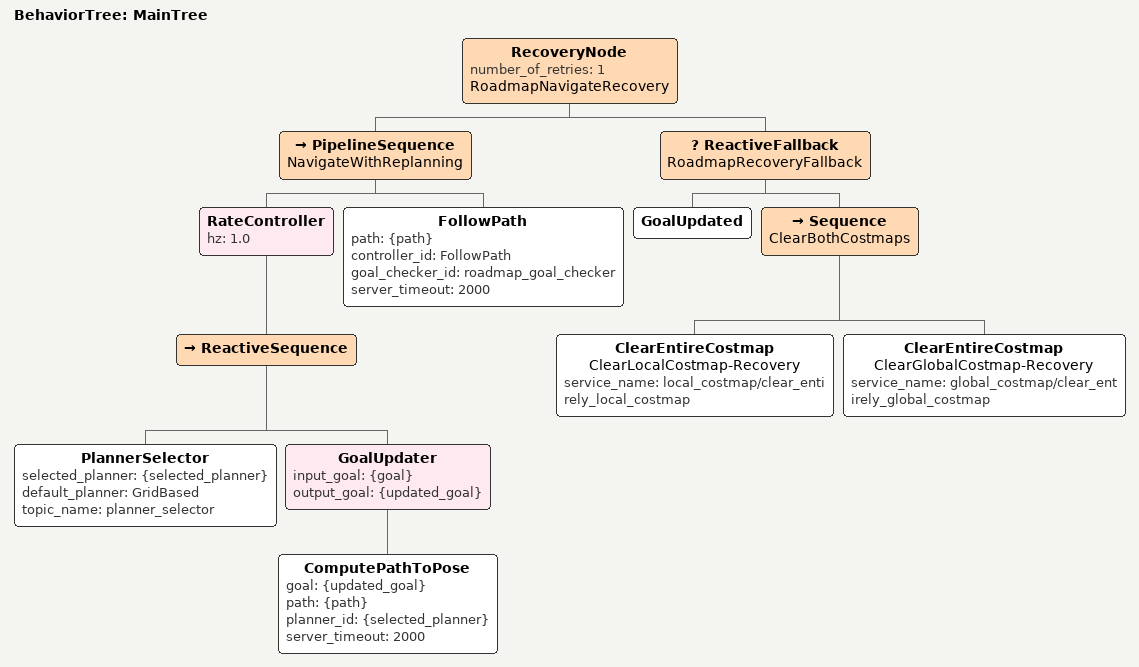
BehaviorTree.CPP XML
<root main_tree_to_execute="MainTree">
  <BehaviorTree ID="MainTree">
    <RecoveryNode number_of_retries="1" name="RoadmapNavigateRecovery">
      <PipelineSequence name="NavigateWithReplanning">
        <RateController hz="1.0">
          <ReactiveSequence>
            <PlannerSelector selected_planner="{selected_planner}"
              default_planner="GridBased" topic_name="planner_selector"/>
            <GoalUpdater input_goal="{goal}" output_goal="{updated_goal}">
              <ComputePathToPose goal="{updated_goal}" path="{path}"
                planner_id="{selected_planner}" server_timeout="2000"/>
            </GoalUpdater>
          </ReactiveSequence>
        </RateController>
        <FollowPath path="{path}" controller_id="FollowPath"
          goal_checker_id="roadmap_goal_checker" server_timeout="2000"/>
      </PipelineSequence>
      <ReactiveFallback name="RoadmapRecoveryFallback">
        <GoalUpdated/>
        <Sequence name="ClearBothCostmaps">
          <ClearEntireCostmap name="ClearLocalCostmap-Recovery"
            service_name="local_costmap/clear_entirely_local_costmap"/>
          <ClearEntireCostmap name="ClearGlobalCostmap-Recovery"
            service_name="global_costmap/clear_entirely_global_costmap"/>
        </Sequence>
      </ReactiveFallback>
    </RecoveryNode>
  </BehaviorTree>
</root>
